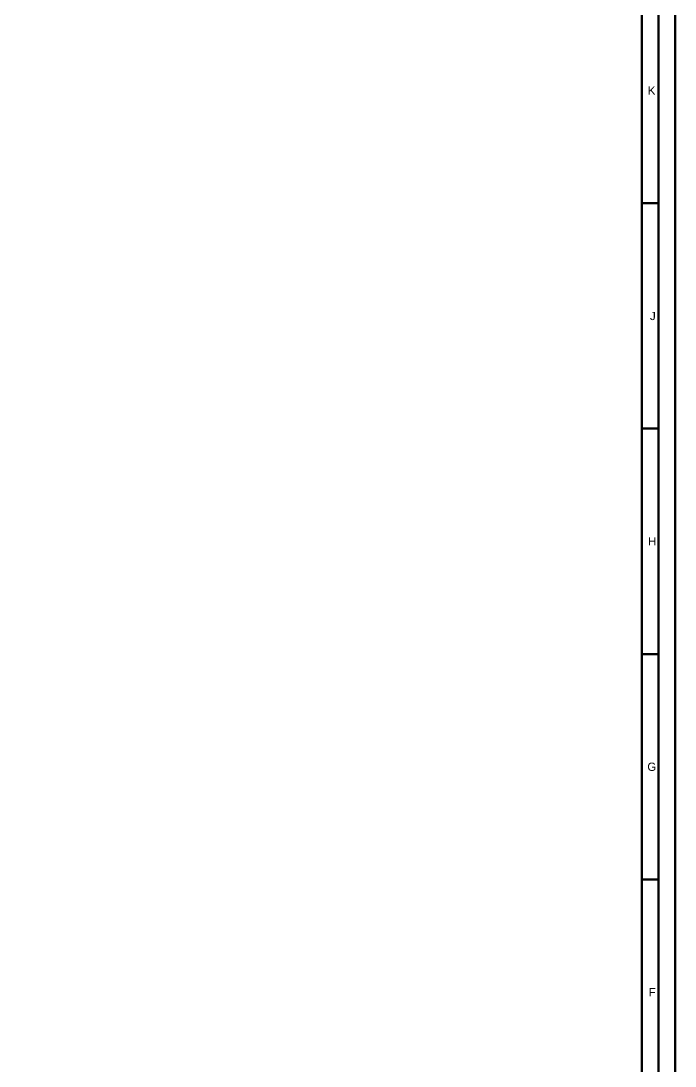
# Model space of a CAD drawing. Extents: x 0 to 1153, y 0 to 816.
# Drawn here: x 958.2 to 1148.5, y 353.6 to 657.6 of the extents above; entities that cross this region are included whole.
import ezdxf

# ---------------------------------------------------------------- set-up
doc = ezdxf.new("R2010")
doc.units = 0
doc.header["$MEASUREMENT"] = 0
doc.layers.add('Arch', color=7, linetype='Continuous')
doc.styles.add('p2c-119', font='arial.ttf')

msp = doc.modelspace()

# ---------------------------------------------------------------- linework, layer by layer
at = {"layer": 'Arch', "color": 11, "linetype": 'Continuous', "lineweight": 211}
for p, q in [((1138.85, 604.59), (1143.7, 604.59)), ((1138.85, 539.03), (1143.7, 539.03)), ((1138.85, 473.47), (1143.7, 473.47)), ((1138.85, 407.91), (1143.7, 407.91))]:
    msp.add_line(p, q, dxfattribs=at)
for points in [[(4.85, 810.97), (4.85, 4.85), (1148.55, 4.85), (1148.55, 810.97)], [(9.69, 806.12), (9.69, 9.69), (1143.7, 9.69), (1143.7, 806.12)], [(14.54, 801.27), (14.54, 14.54), (1138.85, 14.54), (1138.85, 801.27)]]:
    msp.add_lwpolyline(points, close=True, dxfattribs=at)

# ---------------------------------------------------------------- texts
at = {"layer": 'Arch', "color": 11, "linetype": 'Continuous', "lineweight": 211, "style": 'p2c-119'}
for s, p in [('K', (1140.58, 636.15)), ('J', (1141.22, 570.59)), ('H', (1140.64, 505.04)), ('G', (1140.45, 439.47)), ('F', (1140.85, 373.91))]:
    msp.add_text(s, height=2.4, dxfattribs=at).set_placement(p)

doc.saveas('drawing.dxf')
